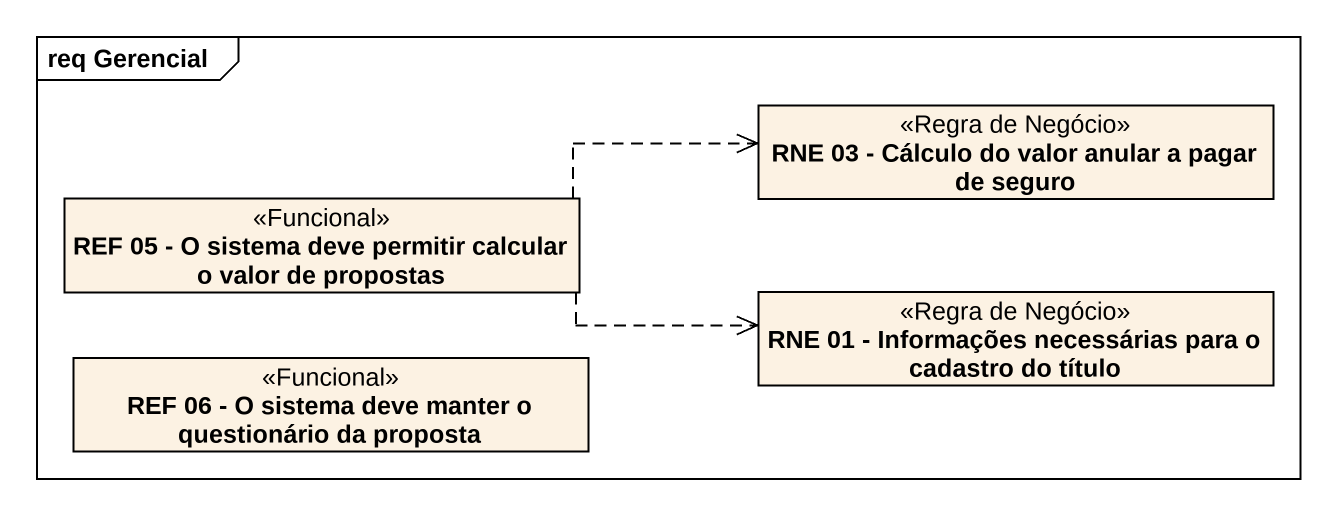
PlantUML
@startuml
mainframe req Gerencial
hide circle
hide empty members
class "RNE 03 - Cálculo do valor anular a pagar de seguro" as RNE_03_Cálculo_do_valor <<Regra de Negócio>>
class "REF 05 - O sistema deve permitir calcular o valor de propostas" as REF_05_O_sistema_deve <<Funcional>>
class "RNE 01 - Informações necessárias para o cadastro do título" as RNE_01_Informações <<Regra de Negócio>>
class "REF 06 - O sistema deve manter o questionário da proposta" as REF_06_O_sistema_deve <<Funcional>>
REF_05_O_sistema_deve .right.> RNE_03_Cálculo_do_valor
REF_05_O_sistema_deve .right.> RNE_01_Informações
@enduml
